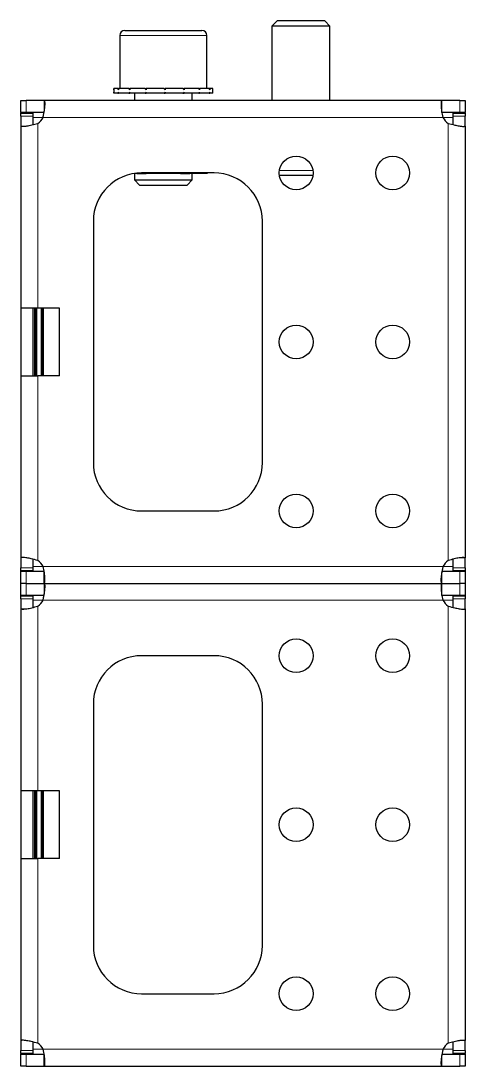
# Model space of a CAD drawing. Header units: millimetres. Extents: x 0 to 3080, y -608 to 592.
# Drawn here: x 2987.9 to 3079.9, y 289.4 to 505.9 of the extents above; entities that cross this region are included whole.
import ezdxf

# ---------------------------------------------------------------- set-up
doc = ezdxf.new("R2010")
doc.units = ezdxf.units.MM

msp = doc.modelspace()

# ---------------------------------------------------------------- linework, layer by layer
at = {"color": 7, "linetype": 'Continuous', "lineweight": 25}
for p, q in [((3040.93, 505.89), (3039.86, 504.82)), ((3039.86, 504.82), (3039.86, 489.39)), ((3051.86, 504.82), (3039.86, 504.82)), ((3050.78, 505.89), (3040.93, 505.89)), ((3051.86, 504.82), (3050.78, 505.89)), ((3051.86, 489.39), (3051.86, 504.82)), ((3008.36, 502.89), (3008.36, 491.89)), ((3009.36, 503.89), (3016.89, 503.89)), ((3016.89, 503.89), (3025.36, 503.89)), ((3026.36, 491.89), (3026.36, 502.89)), ((3007.11, 491.89), (3007.11, 490.89)), ((3007.11, 491.89), (3007.11, 491.64)), ((3007.94, 491.89), (3007.11, 491.89)), ((3007.11, 491.89), (3007.11, 491.89)), ((3007.94, 491.89), (3008.04, 491.89)), ((3008.04, 491.89), (3008.04, 491.64)), ((3010.21, 491.89), (3008.04, 491.89)), ((3010.21, 491.89), (3010.39, 491.89)), ((3010.39, 491.89), (3010.39, 491.64)), ((3013.56, 491.89), (3010.39, 491.89)), ((3013.56, 491.89), (3013.8, 491.89)), ((3013.8, 491.89), (3013.8, 491.64)), ((3017.5, 491.89), (3013.8, 491.89)), ((3017.5, 491.89), (3017.57, 491.89)), ((3017.7, 491.89), (3017.75, 491.89)), ((3017.75, 491.89), (3017.75, 491.64)), ((3021.41, 491.89), (3017.75, 491.89)), ((3021.41, 491.89), (3021.64, 491.89)), ((3021.64, 491.89), (3021.64, 491.64)), ((3024.7, 491.89), (3021.64, 491.89)), ((3024.7, 491.89), (3024.87, 491.89)), ((3024.87, 491.89), (3024.87, 491.64)), ((3026.88, 491.89), (3024.87, 491.89)), ((3026.88, 491.89), (3026.97, 491.89)), ((3026.97, 491.89), (3026.97, 491.64)), ((3027.6, 491.89), (3026.97, 491.89)), ((3027.61, 490.89), (3027.61, 491.89)), ((2987.86, 486.89), (2987.86, 489.39)), ((2987.86, 489.39), (2988.97, 489.39)), ((2992.69, 489.39), (2988.97, 489.39)), ((3075.02, 489.39), (2992.69, 489.39)), ((2992.69, 489.39), (2992.69, 487.18)), ((3007.11, 490.89), (3007.11, 491.14)), ((3007.94, 490.89), (3007.11, 490.89)), ((3007.11, 490.89), (3007.11, 490.89)), ((3007.94, 490.89), (3008.04, 490.89)), ((3008.04, 490.89), (3008.04, 491.14)), ((3010.21, 490.89), (3008.04, 490.89)), ((3010.21, 490.89), (3010.39, 490.89)), ((3010.39, 490.89), (3010.39, 491.14)), ((3013.56, 490.89), (3010.39, 490.89)), ((3011.36, 490.89), (3011.36, 489.39)), ((3013.56, 490.89), (3013.8, 490.89)), ((3013.8, 490.89), (3013.8, 491.14)), ((3017.5, 490.89), (3013.8, 490.89)), ((3017.5, 490.89), (3017.65, 490.89)), ((3017.65, 490.89), (3017.75, 490.89)), ((3017.75, 490.89), (3017.75, 491.14)), ((3021.41, 490.89), (3017.75, 490.89)), ((3021.41, 490.89), (3021.64, 490.89)), ((3021.64, 490.89), (3021.64, 491.14)), ((3024.7, 490.89), (3021.64, 490.89)), ((3023.36, 489.39), (3023.36, 490.89)), ((3024.7, 490.89), (3024.87, 490.89)), ((3024.87, 490.89), (3024.87, 491.14)), ((3026.88, 490.89), (3024.87, 490.89)), ((3026.88, 490.89), (3026.97, 490.89)), ((3026.97, 490.89), (3026.97, 491.14)), ((3027.6, 490.89), (3026.97, 490.89)), ((3075.02, 486.89), (3075.02, 489.39)), ((3078.74, 489.39), (3075.02, 489.39)), ((3078.74, 489.39), (3079.86, 489.39)), ((3079.86, 489.39), (3079.86, 486.89)), ((2988.97, 486.89), (2987.86, 486.89)), ((2987.86, 486.89), (2987.86, 486.79)), ((2987.86, 486.79), (2990.36, 486.79)), ((2987.86, 486.18), (2987.86, 486.79)), ((2987.86, 486.18), (2987.86, 484.12)), ((2992.69, 486.89), (2988.97, 486.89)), ((2990.36, 486.79), (2990.36, 486.18)), ((2990.36, 486.18), (2990.36, 484.36)), ((3078.74, 486.89), (3075.02, 486.89)), ((3077.36, 486.79), (3079.86, 486.79)), ((3077.36, 486.18), (3077.36, 486.79)), ((3077.36, 484.34), (3077.36, 486.18)), ((3079.86, 486.89), (3078.74, 486.89)), ((3079.86, 486.79), (3079.86, 486.89)), ((3079.86, 486.79), (3079.86, 486.18)), ((3079.86, 484.12), (3079.86, 486.18)), ((2987.86, 484.12), (2988.95, 484.12)), ((2987.86, 484.12), (2987.86, 446.39)), ((3079.86, 484.12), (3079.86, 394.67)), ((3011.36, 474.28), (3011.36, 472.97)), ((3011.88, 474.29), (3011.44, 474.29)), ((3011.88, 474.29), (3013.78, 474.29)), ((3027.86, 474.39), (3012.86, 474.39)), ((3014.33, 474.29), (3013.78, 474.29)), ((3020.38, 474.29), (3014.33, 474.29)), ((3020.93, 474.29), (3020.38, 474.29)), ((3020.93, 474.29), (3022.83, 474.29)), ((3026.09, 474.29), (3022.83, 474.29)), ((3023.36, 472.97), (3023.36, 474.29)), ((3026.09, 474.29), (3026.09, 474.39)), ((3026.19, 474.29), (3026.09, 474.29)), ((3026.21, 474.29), (3026.19, 474.29)), ((3026.19, 474.29), (3026.19, 474.29)), ((3011.36, 472.97), (3012.43, 471.89)), ((3011.36, 472.97), (3017, 472.97)), ((3017, 472.97), (3023.36, 472.97)), ((3022.28, 471.89), (3023.36, 472.97)), ((3048.32, 473.89), (3041.39, 473.89)), ((3012.43, 471.89), (3017.07, 471.89)), ((3017.07, 471.89), (3022.28, 471.89)), ((3002.86, 464.39), (3002.86, 414.39)), ((3037.86, 414.39), (3037.86, 464.39)), ((2991.36, 446.39), (2987.86, 446.39)), ((2987.86, 446.39), (2987.86, 432.39)), ((2990.36, 446.39), (2990.36, 432.39)), ((2995.86, 446.39), (2991.36, 446.39)), ((2995.86, 432.39), (2995.86, 446.39)), ((2987.86, 432.39), (2991.36, 432.39)), ((2987.86, 432.39), (2987.86, 394.67)), ((2995.86, 432.39), (2991.36, 432.39)), ((3012.86, 404.39), (3027.86, 404.39)), ((2987.86, 394.67), (2987.86, 392.6)), ((2990.36, 394.44), (2990.36, 392.6)), ((3077.36, 392.6), (3077.36, 394.42)), ((3079.86, 394.67), (3078.76, 394.67)), ((3079.86, 392.6), (3079.86, 394.67)), ((2987.86, 391.99), (2987.86, 392.6)), ((2990.36, 391.99), (2987.86, 391.99)), ((2987.86, 391.99), (2987.86, 391.89)), ((2987.86, 389.39), (2987.86, 391.89)), ((2987.86, 391.89), (2988.97, 391.89)), ((2988.97, 391.89), (2992.69, 391.89)), ((2990.36, 392.6), (2990.36, 391.99)), ((2992.69, 389.39), (2992.69, 391.89)), ((3075.02, 391.89), (3078.74, 391.89)), ((3077.36, 391.99), (3077.36, 392.6)), ((3079.86, 391.99), (3077.36, 391.99)), ((3078.74, 391.89), (3079.86, 391.89)), ((3079.86, 392.6), (3079.86, 391.99)), ((3079.86, 391.89), (3079.86, 391.99)), ((3079.86, 391.89), (3079.86, 389.39)), ((3075.02, 389.39), (3075.02, 391.61)), ((2988.97, 389.39), (2987.86, 389.39)), ((2987.86, 386.89), (2987.86, 389.39)), ((2988.97, 389.39), (2992.69, 389.39)), ((2992.69, 389.39), (3075.02, 389.39)), ((2992.69, 389.39), (2992.69, 387.18)), ((3075.02, 389.39), (3078.74, 389.39)), ((3075.02, 386.89), (3075.02, 389.39)), ((3079.86, 389.39), (3078.74, 389.39)), ((3079.86, 389.39), (3079.86, 386.89)), ((2988.97, 386.89), (2987.86, 386.89)), ((2987.86, 386.89), (2987.86, 386.79)), ((2987.86, 386.79), (2990.36, 386.79)), ((2987.86, 386.18), (2987.86, 386.79)), ((2987.86, 386.18), (2987.86, 384.12)), ((2992.69, 386.89), (2988.97, 386.89)), ((2990.36, 386.79), (2990.36, 386.18)), ((2990.36, 386.18), (2990.36, 384.36)), ((3078.74, 386.89), (3075.02, 386.89)), ((3077.36, 386.79), (3079.86, 386.79)), ((3077.36, 386.18), (3077.36, 386.79)), ((3077.36, 384.34), (3077.36, 386.18)), ((3079.86, 386.89), (3078.74, 386.89)), ((3079.86, 386.79), (3079.86, 386.89)), ((3079.86, 386.79), (3079.86, 386.18)), ((3079.86, 384.12), (3079.86, 386.18)), ((2987.86, 384.12), (2988.95, 384.12)), ((2987.86, 384.12), (2987.86, 346.39)), ((3079.86, 384.12), (3079.86, 294.67)), ((3027.86, 374.39), (3012.86, 374.39)), ((3002.86, 364.39), (3002.86, 314.39)), ((3037.86, 314.39), (3037.86, 364.39)), ((2991.36, 346.39), (2987.86, 346.39)), ((2987.86, 346.39), (2987.86, 332.39)), ((2990.36, 346.39), (2990.36, 332.39)), ((2995.86, 346.39), (2991.36, 346.39)), ((2995.86, 332.39), (2995.86, 346.39)), ((2987.86, 332.39), (2991.36, 332.39)), ((2987.86, 332.39), (2987.86, 294.67)), ((2995.86, 332.39), (2991.36, 332.39)), ((3012.86, 304.39), (3027.86, 304.39)), ((2987.86, 294.67), (2987.86, 292.6)), ((3079.86, 294.67), (3078.76, 294.67)), ((3079.86, 292.6), (3079.86, 294.67)), ((2987.86, 291.99), (2987.86, 292.6)), ((2990.36, 294.44), (2990.36, 292.6)), ((2990.36, 292.6), (2990.36, 291.99)), ((3077.36, 292.6), (3077.36, 294.42)), ((3077.36, 291.99), (3077.36, 292.6)), ((3079.86, 292.6), (3079.86, 291.99)), ((2990.36, 291.99), (2987.86, 291.99)), ((2987.86, 291.99), (2987.86, 291.89)), ((2987.86, 289.39), (2987.86, 291.89)), ((2987.86, 291.89), (2988.97, 291.89)), ((2988.97, 291.89), (2992.69, 291.89)), ((2992.69, 289.39), (2992.69, 291.89)), ((3075.02, 291.89), (3078.74, 291.89)), ((3075.02, 289.39), (3075.02, 291.61)), ((3079.86, 291.99), (3077.36, 291.99)), ((3078.74, 291.89), (3079.86, 291.89)), ((3079.86, 291.89), (3079.86, 291.99)), ((3079.86, 291.89), (3079.86, 289.39)), ((2988.97, 289.39), (2987.86, 289.39)), ((2988.97, 289.39), (2992.69, 289.39)), ((2992.69, 289.39), (3075.02, 289.39)), ((3075.02, 289.39), (3078.74, 289.39)), ((3079.86, 289.39), (3078.74, 289.39))]:
    msp.add_line(p, q, dxfattribs=at)
at = {"color": 8, "linetype": 'Continuous', "lineweight": 18}
for p, q in [((3016.83, 502.89), (3008.36, 502.89)), ((3026.36, 502.89), (3016.83, 502.89)), ((2988.97, 489.39), (2988.97, 486.89)), ((3078.74, 486.89), (3078.74, 489.39)), ((2990.36, 486.18), (2987.86, 486.18)), ((2990.36, 485.89), (2992.44, 485.89)), ((2992.44, 485.89), (3075.27, 485.89)), ((3075.27, 485.89), (3077.36, 485.89)), ((3079.86, 486.18), (3077.36, 486.18)), ((2991.36, 484.67), (2991.36, 446.39)), ((3076.36, 484.67), (3076.36, 394.11)), ((3013.78, 474.39), (3013.78, 474.29)), ((3014.33, 474.39), (3014.33, 474.29)), ((3020.38, 474.39), (3020.38, 474.29)), ((3020.93, 474.39), (3020.93, 474.29)), ((3041.39, 474.89), (3048.32, 474.89)), ((2990.66, 432.39), (2990.66, 446.39)), ((2990.86, 446.39), (2990.86, 432.39)), ((2990.97, 432.39), (2990.97, 446.39)), ((2991.17, 446.39), (2991.17, 432.39)), ((2992.05, 432.39), (2992.05, 446.39)), ((2992.25, 446.39), (2992.25, 432.39)), ((2992.35, 432.39), (2992.35, 446.39)), ((2992.55, 446.39), (2992.55, 432.39)), ((2991.36, 432.39), (2991.36, 394.11)), ((2987.86, 392.6), (2990.36, 392.6)), ((2988.97, 391.89), (2988.97, 389.39)), ((2992.44, 392.89), (2990.36, 392.89)), ((2992.44, 392.89), (3075.27, 392.89)), ((3077.36, 392.89), (3075.27, 392.89)), ((3077.36, 392.6), (3079.86, 392.6)), ((3078.74, 389.39), (3078.74, 391.89)), ((2988.97, 389.39), (2988.97, 386.89)), ((3078.74, 386.89), (3078.74, 389.39)), ((2990.36, 386.18), (2987.86, 386.18)), ((2990.36, 385.89), (2992.44, 385.89)), ((2992.44, 385.89), (3075.27, 385.89)), ((3075.27, 385.89), (3077.36, 385.89)), ((3079.86, 386.18), (3077.36, 386.18)), ((2991.36, 384.67), (2991.36, 346.39)), ((3076.36, 384.67), (3076.36, 294.11)), ((2990.66, 332.39), (2990.66, 346.39)), ((2990.86, 346.39), (2990.86, 332.39)), ((2990.97, 332.39), (2990.97, 346.39)), ((2991.17, 346.39), (2991.17, 332.39)), ((2992.05, 332.39), (2992.05, 346.39)), ((2992.25, 346.39), (2992.25, 332.39)), ((2992.35, 332.39), (2992.35, 346.39)), ((2992.55, 346.39), (2992.55, 332.39)), ((2991.36, 332.39), (2991.36, 294.11)), ((2987.86, 292.6), (2990.36, 292.6)), ((2992.44, 292.89), (2990.36, 292.89)), ((2992.44, 292.89), (3075.27, 292.89)), ((3077.36, 292.89), (3075.27, 292.89)), ((3077.36, 292.6), (3079.86, 292.6)), ((2988.97, 291.89), (2988.97, 289.39)), ((3078.74, 289.39), (3078.74, 291.89))]:
    msp.add_line(p, q, dxfattribs=at)
at = {"color": 7, "linetype": 'Continuous', "lineweight": 25}
for centre in [(3044.86, 474.39), (3064.86, 474.39), (3044.86, 439.39), (3064.86, 439.39), (3044.86, 404.39), (3064.86, 404.39), (3044.86, 374.39), (3064.86, 374.39), (3044.86, 339.39), (3064.86, 339.39), (3044.86, 304.39), (3064.86, 304.39)]:
    msp.add_circle(centre, 3.5, dxfattribs=at)
for centre, radius, start, end in [((3009.36, 502.89), 1, 90, 180), ((3025.36, 502.89), 1, 0, 90), ((2989.36, 487.54), 3.5, 304.8499, 331.8729), ((3078.36, 487.54), 3.5, 208.1271, 235.1501), ((3012.86, 464.39), 10, 90, 180), ((3027.86, 464.39), 10, 0, 90), ((3012.86, 414.39), 10, 180, 270), ((3027.86, 414.39), 10, 270, 0), ((2989.36, 391.24), 3.5, 28.1271, 55.1501), ((3078.36, 391.24), 3.5, 124.8499, 151.8729), ((2989.36, 387.54), 3.5, 304.8499, 331.8729), ((3078.36, 387.54), 3.5, 208.1271, 235.1501), ((3012.86, 364.39), 10, 90, 180), ((3027.86, 364.39), 10, 0, 90), ((3012.86, 314.39), 10, 180, 270), ((3027.86, 314.39), 10, 270, 0), ((2989.36, 291.24), 3.5, 28.1271, 55.1501), ((3078.36, 291.24), 3.5, 124.8499, 151.8729)]:
    msp.add_arc(centre, radius, start, end, dxfattribs=at)
for points, knots in [([(3007.11, 491.64), (3007.11, 491.68), (3007.11, 491.75), (3007.11, 491.83), (3007.11, 491.87), (3007.11, 491.89)], [0, 0, 0, 0, 0.499981, 0.749988, 1, 1, 1, 1]), ([(3008.04, 491.64), (3008.02, 491.68), (3008, 491.75), (3007.97, 491.83), (3007.95, 491.87), (3007.94, 491.89)], [0, 0, 0, 0, 0.499981, 0.749988, 1, 1, 1, 1]), ([(3010.39, 491.64), (3010.36, 491.68), (3010.31, 491.75), (3010.25, 491.83), (3010.22, 491.87), (3010.21, 491.89)], [0, 0, 0, 0, 0.499981, 0.749988, 1, 1, 1, 1]), ([(3013.8, 491.64), (3013.76, 491.68), (3013.7, 491.75), (3013.62, 491.83), (3013.58, 491.87), (3013.56, 491.89)], [0, 0, 0, 0, 0.499981, 0.749988, 1, 1, 1, 1]), ([(3017.75, 491.64), (3017.7, 491.68), (3017.64, 491.75), (3017.56, 491.83), (3017.52, 491.87), (3017.5, 491.89)], [0, 0, 0, 0, 0.499981, 0.749988, 1, 1, 1, 1]), ([(3017.75, 491.64), (3017.73, 491.71), (3017.7, 491.84), (3017.66, 491.88), (3017.65, 491.89)], [0, 0, 0, 0, 0.561794, 1, 1, 1, 1]), ([(3021.64, 491.64), (3021.6, 491.68), (3021.54, 491.75), (3021.46, 491.83), (3021.43, 491.87), (3021.41, 491.89)], [0, 0, 0, 0, 0.499981, 0.749988, 1, 1, 1, 1]), ([(3024.87, 491.64), (3024.85, 491.68), (3024.8, 491.75), (3024.75, 491.83), (3024.72, 491.87), (3024.7, 491.89)], [0, 0, 0, 0, 0.499981, 0.749988, 1, 1, 1, 1]), ([(3026.97, 491.64), (3026.95, 491.68), (3026.93, 491.75), (3026.9, 491.83), (3026.89, 491.87), (3026.88, 491.89)], [0, 0, 0, 0, 0.499981, 0.749988, 1, 1, 1, 1]), ([(2992.44, 485.89), (2992.49, 486.15), (2992.59, 486.64), (2992.74, 487.46), (2992.84, 488.17), (2992.86, 488.74), (2992.84, 489.1), (2992.78, 489.34), (2992.72, 489.37), (2992.69, 489.39)], [0, 0, 0, 0, 0.144067, 0.271276, 0.474907, 0.597997, 0.726338, 0.860245, 1, 1, 1, 1]), ([(3007.11, 490.89), (3007.11, 490.91), (3007.11, 490.95), (3007.11, 491.04), (3007.11, 491.1), (3007.11, 491.14)], [0, 0, 0, 0, 0.25014, 0.50028, 1, 1, 1, 1]), ([(3007.94, 490.89), (3007.95, 490.91), (3007.97, 490.95), (3008, 491.04), (3008.02, 491.1), (3008.04, 491.14)], [0, 0, 0, 0, 0.25014, 0.50028, 1, 1, 1, 1]), ([(3010.21, 490.89), (3010.22, 490.91), (3010.25, 490.95), (3010.31, 491.04), (3010.36, 491.1), (3010.39, 491.14)], [0, 0, 0, 0, 0.25014, 0.50028, 1, 1, 1, 1]), ([(3013.56, 490.89), (3013.58, 490.91), (3013.62, 490.95), (3013.7, 491.04), (3013.76, 491.1), (3013.8, 491.14)], [0, 0, 0, 0, 0.25014, 0.50028, 1, 1, 1, 1]), ([(3017.5, 490.89), (3017.52, 490.91), (3017.56, 490.95), (3017.64, 491.04), (3017.7, 491.1), (3017.75, 491.14)], [0, 0, 0, 0, 0.25014, 0.50028, 1, 1, 1, 1]), ([(3017.75, 491.14), (3017.73, 491.07), (3017.7, 490.94), (3017.66, 490.91), (3017.65, 490.89)], [0, 0, 0, 0, 0.561794, 1, 1, 1, 1]), ([(3021.41, 490.89), (3021.43, 490.91), (3021.46, 490.95), (3021.54, 491.04), (3021.6, 491.1), (3021.64, 491.14)], [0, 0, 0, 0, 0.25014, 0.50028, 1, 1, 1, 1]), ([(3024.7, 490.89), (3024.72, 490.91), (3024.75, 490.95), (3024.8, 491.04), (3024.85, 491.1), (3024.87, 491.14)], [0, 0, 0, 0, 0.2501401, 0.5002802, 1, 1, 1, 1]), ([(3026.88, 490.89), (3026.89, 490.91), (3026.9, 490.95), (3026.93, 491.04), (3026.95, 491.1), (3026.97, 491.14)], [0, 0, 0, 0, 0.25014, 0.50028, 1, 1, 1, 1]), ([(3075.02, 489.39), (3074.99, 489.37), (3074.94, 489.33), (3074.87, 488.98), (3074.85, 488.31), (3074.98, 487.2), (3075.17, 486.34), (3075.27, 485.89)], [0, 0, 0, 0, 0.16069, 0.301312, 0.521951, 0.753573, 1, 1, 1, 1]), ([(2987.86, 484.12), (2987.88, 484.1), (2987.93, 484.07), (2988.33, 484.06), (2989.04, 484.1), (2990.14, 484.31), (2990.94, 484.55), (2991.36, 484.67)], [0, 0, 0, 0, 0.17084, 0.319217, 0.548103, 0.767822, 1, 1, 1, 1]), ([(3076.36, 484.67), (3076.81, 484.54), (3077.62, 484.33), (3078.53, 484.13), (3079.12, 484.06), (3079.52, 484.04), (3079.8, 484.06), (3079.84, 484.1), (3079.86, 484.12)], [0, 0, 0, 0, 0.2541487, 0.4482127, 0.5749082, 0.7088724, 0.8504677, 1, 1, 1, 1]), ([(3023.11, 474.39), (3023.09, 474.37), (3023.04, 474.31), (3022.93, 474.29), (3022.85, 474.29), (3022.83, 474.29)], [0, 0, 0, 0, 0.319957, 0.82406, 1, 1, 1, 1]), ([(3026.57, 474.39), (3026.52, 474.37), (3026.42, 474.32), (3026.29, 474.3), (3026.23, 474.3), (3026.21, 474.29)], [0, 0, 0, 0, 0.34226, 0.727317, 1, 1, 1, 1]), ([(2991.36, 394.11), (2990.9, 394.24), (2990.09, 394.46), (2989.18, 394.65), (2988.59, 394.72), (2988.19, 394.74), (2987.91, 394.73), (2987.87, 394.69), (2987.86, 394.67)], [0, 0, 0, 0, 0.2541487, 0.4482127, 0.5749082, 0.7088724, 0.8504677, 1, 1, 1, 1]), ([(3079.86, 394.67), (3079.83, 394.68), (3079.78, 394.71), (3079.38, 394.72), (3078.67, 394.68), (3077.57, 394.47), (3076.77, 394.23), (3076.36, 394.11)], [0, 0, 0, 0, 0.1708405, 0.3192172, 0.5481031, 0.7678223, 1, 1, 1, 1]), ([(2992.69, 389.39), (2992.72, 389.41), (2992.77, 389.45), (2992.84, 389.81), (2992.86, 390.47), (2992.73, 391.58), (2992.54, 392.45), (2992.44, 392.89)], [0, 0, 0, 0, 0.16069, 0.301312, 0.521951, 0.753573, 1, 1, 1, 1]), ([(3075.27, 392.89), (3075.22, 392.63), (3075.12, 392.14), (3074.97, 391.32), (3074.87, 390.61), (3074.85, 390.05), (3074.87, 389.69), (3074.93, 389.44), (3074.99, 389.41), (3075.02, 389.39)], [0, 0, 0, 0, 0.144067, 0.271276, 0.474907, 0.597997, 0.726338, 0.860245, 1, 1, 1, 1]), ([(2992.44, 385.89), (2992.49, 386.15), (2992.59, 386.64), (2992.74, 387.46), (2992.84, 388.17), (2992.86, 388.74), (2992.84, 389.1), (2992.78, 389.34), (2992.72, 389.37), (2992.69, 389.39)], [0, 0, 0, 0, 0.144067, 0.271276, 0.474907, 0.597997, 0.726338, 0.860245, 1, 1, 1, 1]), ([(3075.02, 389.39), (3074.99, 389.37), (3074.94, 389.33), (3074.87, 388.98), (3074.85, 388.31), (3074.98, 387.2), (3075.17, 386.34), (3075.27, 385.89)], [0, 0, 0, 0, 0.16069, 0.3013121, 0.5219513, 0.7535732, 1, 1, 1, 1]), ([(2987.86, 384.12), (2987.88, 384.1), (2987.93, 384.07), (2988.33, 384.06), (2989.04, 384.1), (2990.14, 384.31), (2990.94, 384.55), (2991.36, 384.67)], [0, 0, 0, 0, 0.17084, 0.319217, 0.548103, 0.767822, 1, 1, 1, 1]), ([(3076.36, 384.67), (3076.81, 384.54), (3077.62, 384.33), (3078.53, 384.13), (3079.12, 384.06), (3079.52, 384.04), (3079.8, 384.06), (3079.84, 384.1), (3079.86, 384.12)], [0, 0, 0, 0, 0.254149, 0.448213, 0.574908, 0.708872, 0.850468, 1, 1, 1, 1]), ([(2991.36, 294.11), (2990.9, 294.24), (2990.09, 294.46), (2989.18, 294.65), (2988.59, 294.72), (2988.19, 294.74), (2987.91, 294.73), (2987.87, 294.69), (2987.86, 294.67)], [0, 0, 0, 0, 0.2541487, 0.4482127, 0.5749082, 0.7088724, 0.8504677, 1, 1, 1, 1]), ([(3079.86, 294.67), (3079.83, 294.68), (3079.78, 294.71), (3079.38, 294.72), (3078.67, 294.68), (3077.57, 294.47), (3076.77, 294.23), (3076.36, 294.11)], [0, 0, 0, 0, 0.17084, 0.319217, 0.548103, 0.767822, 1, 1, 1, 1]), ([(2992.69, 289.39), (2992.72, 289.41), (2992.77, 289.45), (2992.84, 289.81), (2992.86, 290.47), (2992.73, 291.58), (2992.54, 292.45), (2992.44, 292.89)], [0, 0, 0, 0, 0.16069, 0.301312, 0.521951, 0.753573, 1, 1, 1, 1]), ([(3075.27, 292.89), (3075.22, 292.63), (3075.12, 292.14), (3074.97, 291.32), (3074.87, 290.61), (3074.85, 290.05), (3074.87, 289.69), (3074.93, 289.44), (3074.99, 289.41), (3075.02, 289.39)], [0, 0, 0, 0, 0.144067, 0.271276, 0.474907, 0.597997, 0.726338, 0.860245, 1, 1, 1, 1])]:
    msp.add_open_spline(points, degree=3, knots=knots, dxfattribs=at)

doc.saveas('drawing.dxf')
